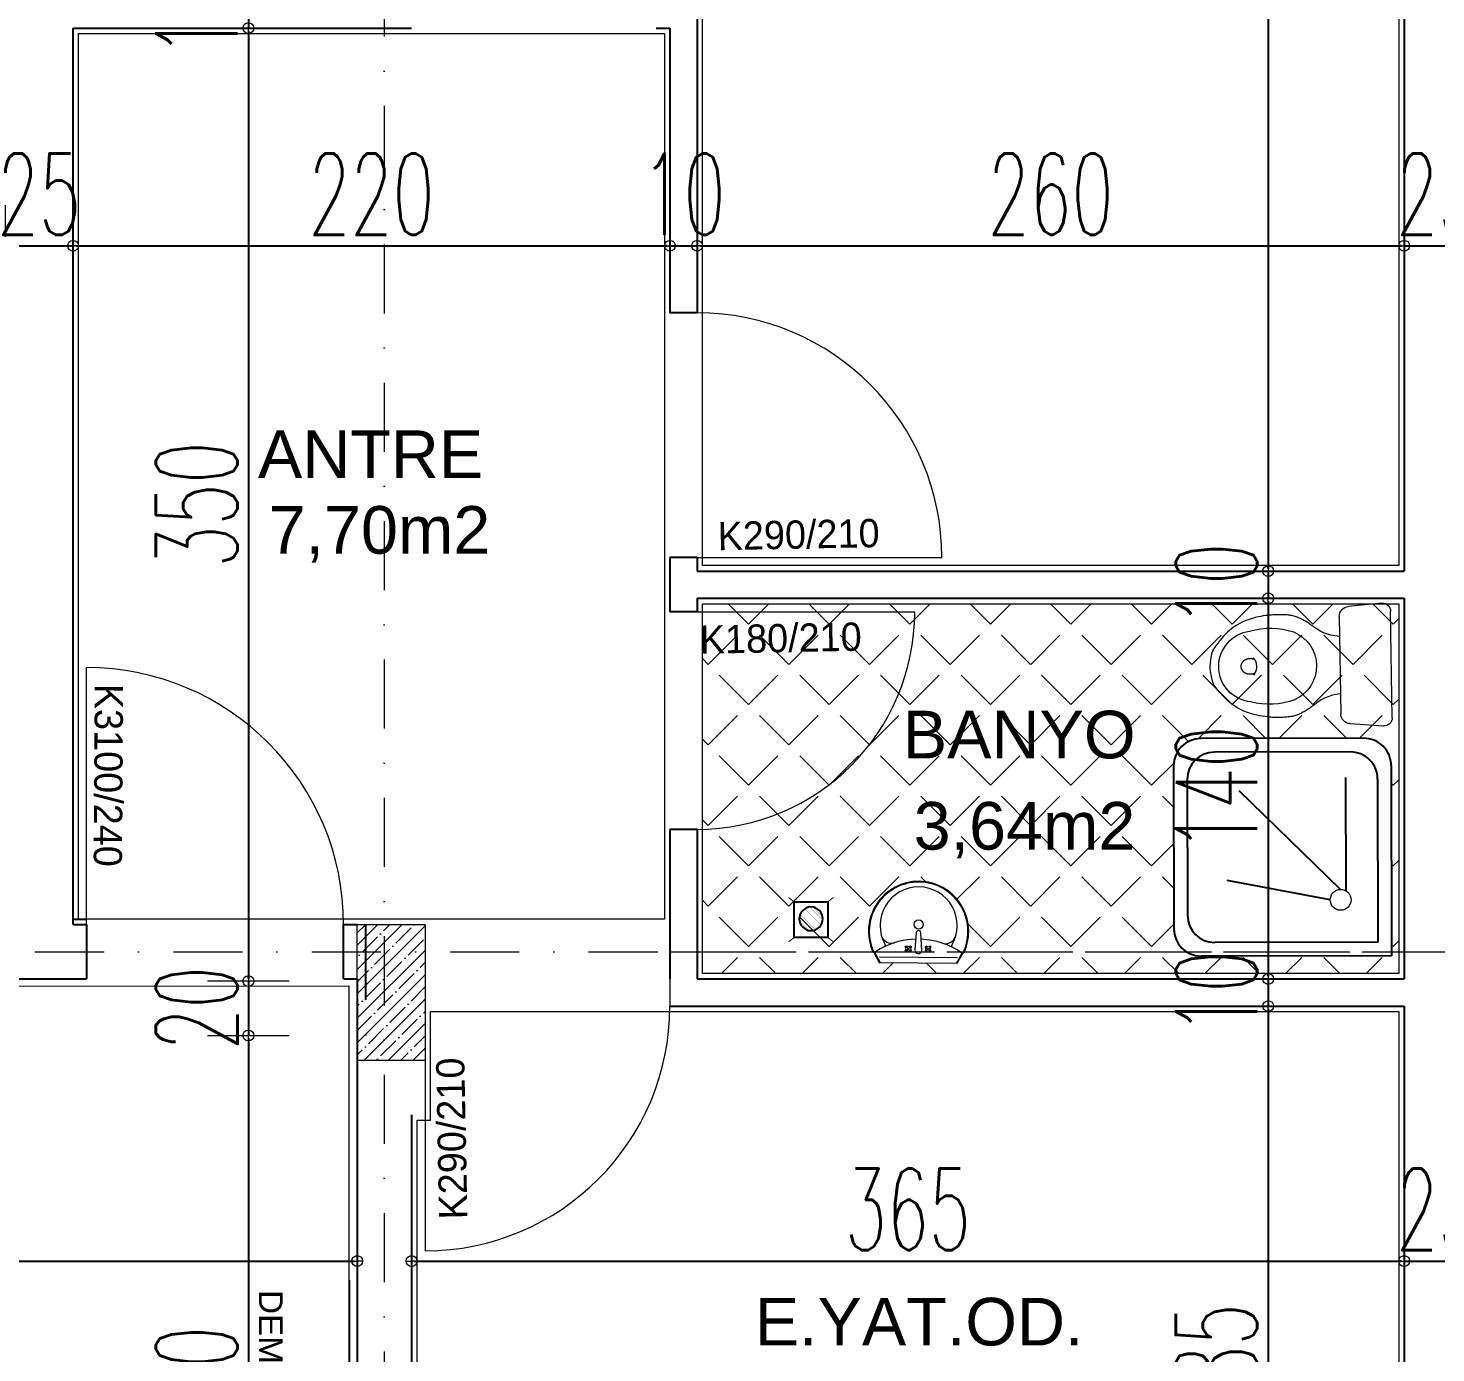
# Model space of a CAD drawing. Header units: millimetres. Extents: x -16104 to 67872, y -88009 to 12107.
# Drawn here: x 33886 to 34404, y 10653 to 11140 of the extents above; entities that cross this region are included whole.
import ezdxf

# ---------------------------------------------------------------- set-up
doc = ezdxf.new("R2010")
doc.units = ezdxf.units.MM
doc.linetypes.add('DASHDOTX2', pattern=[50.8, 25.4, -12.7, 0, -12.7])
doc.layers.get('0').update_dxf_attribs({"color": 241})
for name, color, linetype, lineweight in [('akslar', 144, 'Continuous', 20), ('duvar', 123, 'Continuous', 25), ('emsal&kolon', 1, 'Continuous', 5), ('kapı', 3, 'Continuous', 5), ('kolon', 1, 'Continuous', 5), ('OLCU', 54, 'Continuous', 13), ('POZ', 36, 'Continuous', 18), ('SıVA', 40, 'Continuous', 9), ('tefriş', 30, 'Continuous', 5), ('ÖLÇÜ', 252, 'Continuous', 20)]:
    doc.layers.add(name, color=color, linetype=linetype, lineweight=lineweight)
doc.styles.add('DIM', font='Txttw.shx', dxfattribs={"width": 0.6})
doc.styles.add('M2', font='stylu.ttf', dxfattribs={"height": 10})
doc.dimstyles.new('50', dxfattribs={"dimscale": 0, "dimtxt": 30, "dimasz": 1, "dimexe": 0, "dimexo": 2, "dimgap": 4, "dimtad": 1, "dimdec": 0, "dimzin": 0, "dimdsep": 46, "dimtxsty": 'DIM', "dimblk1": 'DOT', "dimblk2": 'DOT', "dimsah": 1, "dimcen": 1.5, "dimdle": 3, "dimse1": 1, "dimse2": 1, "dimclrd": 256, "dimclre": 9, "dimclrt": 256, "dimadec": 0, "dimazin": 0, "dimtfac": 0.24, "dimtdec": 0, "dimtix": 1, "dimtmove": 2, "dimatfit": 3, "dimldrblk": 'DOT', "dimfxl": 0, "dimtolj": 1, "dimtzin": 15, "dimarcsym": 0})

# ---------------------------------------------------------------- blocks, each defined once
blk = doc.blocks.new('DOT')
for p, q in [((0, 15), (0, -15)), ((-2, 0), (0, 0)), ((2, 0), (0, 0))]:
    blk.add_line(p, q)
blk.add_circle((0, 0), 2)
blk = doc.blocks.new('*D867')
at = {"layer": 'Defpoints', "color": 0, "transparency": 16777216}
for p in [(33257.48, 10686.28), (34007.48, 10686.28), (34007.48, 10686.28)]:
    blk.add_point(p, dxfattribs=at)
at = {"layer": 'OLCU', "lineweight": -2, "transparency": 16777216}
blk.add_line((33258.48, 10686.28), (34006.48, 10686.28), dxfattribs=at)
at = {"layer": 'OLCU', "lineweight": -2, "transparency": 16777216, "rotation": 180}
blk.add_blockref('DOT', (33257.48, 10686.28), dxfattribs=at)
at = {"layer": 'OLCU', "lineweight": -2, "transparency": 16777216}
blk.add_blockref('DOT', (34007.48, 10686.28), dxfattribs=at)
at = {"layer": 'OLCU', "transparency": 16777216, "insert": (33698.04, 10705.28), "char_height": 30, "attachment_point": 5, "style": 'DIM'}
blk.add_mtext('\\A1;750', dxfattribs=at)
blk = doc.blocks.new('*D868')
at = {"layer": 'Defpoints', "color": 0, "transparency": 16777216}
for p in [(33877.98, 11059.68), (33902.98, 11059.68), (33902.98, 11059.68)]:
    blk.add_point(p, dxfattribs=at)
at = {"layer": 'OLCU', "lineweight": -2, "transparency": 16777216}
for p, q in [((33876.98, 11059.68), (33875.98, 11059.68)), ((33877.98, 11059.68), (33902.98, 11059.68)), ((33903.98, 11059.68), (33904.98, 11059.68))]:
    blk.add_line(p, q, dxfattribs=at)
blk.add_blockref('DOT', (33877.98, 11059.68), dxfattribs=at)
at = {"layer": 'OLCU', "lineweight": -2, "transparency": 16777216, "rotation": 180}
blk.add_blockref('DOT', (33902.98, 11059.68), dxfattribs=at)
at = {"layer": 'OLCU', "transparency": 16777216, "insert": (33890.48, 11078.68), "char_height": 30, "attachment_point": 5, "style": 'DIM'}
blk.add_mtext('\\A1;25', dxfattribs=at)
blk = doc.blocks.new('*D926')
at = {"layer": 'Defpoints', "color": 0, "transparency": 16777216}
for p in [(33902.98, 11059.68), (34122.48, 11059.68), (34122.48, 11059.68)]:
    blk.add_point(p, dxfattribs=at)
at = {"layer": 'OLCU', "lineweight": -2, "transparency": 16777216}
blk.add_line((33903.98, 11059.68), (34121.48, 11059.68), dxfattribs=at)
at = {"layer": 'OLCU', "lineweight": -2, "transparency": 16777216, "rotation": 180}
blk.add_blockref('DOT', (33902.98, 11059.68), dxfattribs=at)
at = {"layer": 'OLCU', "lineweight": -2, "transparency": 16777216}
blk.add_blockref('DOT', (34122.48, 11059.68), dxfattribs=at)
at = {"layer": 'OLCU', "transparency": 16777216, "insert": (34012.73, 11078.68), "char_height": 30, "attachment_point": 5, "style": 'DIM'}
blk.add_mtext('\\A1;220', dxfattribs=at)
blk = doc.blocks.new('*D927')
at = {"layer": 'Defpoints', "color": 0, "transparency": 16777216}
for p in [(34122.48, 11059.68), (34132.48, 11059.68), (34132.48, 11059.68)]:
    blk.add_point(p, dxfattribs=at)
at = {"layer": 'OLCU', "lineweight": -2, "transparency": 16777216}
for p, q in [((34121.48, 11059.68), (34120.48, 11059.68)), ((34122.48, 11059.68), (34132.48, 11059.68)), ((34133.48, 11059.68), (34134.48, 11059.68))]:
    blk.add_line(p, q, dxfattribs=at)
blk.add_blockref('DOT', (34122.48, 11059.68), dxfattribs=at)
at = {"layer": 'OLCU', "lineweight": -2, "transparency": 16777216, "rotation": 180}
blk.add_blockref('DOT', (34132.48, 11059.68), dxfattribs=at)
at = {"layer": 'OLCU', "transparency": 16777216, "insert": (34127.48, 11078.68), "char_height": 30, "attachment_point": 5, "style": 'DIM'}
blk.add_mtext('\\A1;10', dxfattribs=at)
blk = doc.blocks.new('*D928')
at = {"layer": 'Defpoints', "color": 0, "transparency": 16777216}
for p in [(34132.48, 11059.68), (34392.48, 11059.68), (34392.48, 11059.68)]:
    blk.add_point(p, dxfattribs=at)
at = {"layer": 'OLCU', "lineweight": -2, "transparency": 16777216}
blk.add_line((34133.48, 11059.68), (34391.48, 11059.68), dxfattribs=at)
at = {"layer": 'OLCU', "lineweight": -2, "transparency": 16777216, "rotation": 180}
blk.add_blockref('DOT', (34132.48, 11059.68), dxfattribs=at)
at = {"layer": 'OLCU', "lineweight": -2, "transparency": 16777216}
blk.add_blockref('DOT', (34392.48, 11059.68), dxfattribs=at)
at = {"layer": 'OLCU', "transparency": 16777216, "insert": (34262.48, 11078.68), "char_height": 30, "attachment_point": 5, "style": 'DIM'}
blk.add_mtext('\\A1;260', dxfattribs=at)
blk = doc.blocks.new('*D929')
at = {"layer": 'Defpoints', "color": 0, "transparency": 16777216}
for p in [(34392.48, 11059.68), (34417.48, 11059.68), (34417.48, 11059.68)]:
    blk.add_point(p, dxfattribs=at)
at = {"layer": 'OLCU', "lineweight": -2, "transparency": 16777216}
for p, q in [((34391.48, 11059.68), (34390.48, 11059.68)), ((34392.48, 11059.68), (34417.48, 11059.68)), ((34418.48, 11059.68), (34419.48, 11059.68))]:
    blk.add_line(p, q, dxfattribs=at)
blk.add_blockref('DOT', (34392.48, 11059.68), dxfattribs=at)
at = {"layer": 'OLCU', "lineweight": -2, "transparency": 16777216, "rotation": 180}
blk.add_blockref('DOT', (34417.48, 11059.68), dxfattribs=at)
at = {"layer": 'OLCU', "transparency": 16777216, "insert": (34404.98, 11078.68), "char_height": 30, "attachment_point": 5, "style": 'DIM'}
blk.add_mtext('\\A1;25', dxfattribs=at)
blk = doc.blocks.new('*D933')
at = {"layer": 'Defpoints', "color": 0, "transparency": 16777216}
for p in [(34027.48, 10686.28), (34392.48, 10686.28), (34392.48, 10686.28)]:
    blk.add_point(p, dxfattribs=at)
at = {"layer": 'OLCU', "lineweight": -2, "transparency": 16777216}
blk.add_line((34028.48, 10686.28), (34391.48, 10686.28), dxfattribs=at)
at = {"layer": 'OLCU', "lineweight": -2, "transparency": 16777216, "rotation": 180}
blk.add_blockref('DOT', (34027.48, 10686.28), dxfattribs=at)
at = {"layer": 'OLCU', "lineweight": -2, "transparency": 16777216}
blk.add_blockref('DOT', (34392.48, 10686.28), dxfattribs=at)
at = {"layer": 'OLCU', "transparency": 16777216, "insert": (34209.98, 10705.28), "char_height": 30, "attachment_point": 5, "style": 'DIM'}
blk.add_mtext('\\A1;365', dxfattribs=at)
blk = doc.blocks.new('*D934')
at = {"layer": 'Defpoints', "color": 0, "transparency": 16777216}
for p in [(34392.48, 10686.28), (34417.48, 10686.28), (34417.48, 10686.28)]:
    blk.add_point(p, dxfattribs=at)
at = {"layer": 'OLCU', "lineweight": -2, "transparency": 16777216}
for p, q in [((34391.48, 10686.28), (34390.48, 10686.28)), ((34392.48, 10686.28), (34417.48, 10686.28)), ((34418.48, 10686.28), (34419.48, 10686.28))]:
    blk.add_line(p, q, dxfattribs=at)
blk.add_blockref('DOT', (34392.48, 10686.28), dxfattribs=at)
at = {"layer": 'OLCU', "lineweight": -2, "transparency": 16777216, "rotation": 180}
blk.add_blockref('DOT', (34417.48, 10686.28), dxfattribs=at)
at = {"layer": 'OLCU', "transparency": 16777216, "insert": (34404.98, 10705.28), "char_height": 30, "attachment_point": 5, "style": 'DIM'}
blk.add_mtext('\\A1;25', dxfattribs=at)
blk = doc.blocks.new('*D939')
at = {"layer": 'Defpoints', "color": 0, "transparency": 16777216}
for p in [(33967.48, 11149.73), (33967.48, 11139.73), (33967.48, 11139.73)]:
    blk.add_point(p, dxfattribs=at)
at = {"layer": 'OLCU', "lineweight": -2, "transparency": 16777216}
for p, q in [((33967.48, 11150.73), (33967.48, 11151.73)), ((33967.48, 11149.73), (33967.48, 11139.73)), ((33967.48, 11138.73), (33967.48, 11137.73))]:
    blk.add_line(p, q, dxfattribs=at)
for p, rotation in [((33967.48, 11149.73), 270), ((33967.48, 11139.73), 90)]:
    blk.add_blockref('DOT', p, dxfattribs=dict(at, rotation=rotation))
at = {"layer": 'OLCU', "transparency": 16777216, "insert": (33948.48, 11144.73), "char_height": 30, "attachment_point": 5, "rotation": 90, "style": 'DIM'}
blk.add_mtext('\\A1;10', dxfattribs=at)
blk = doc.blocks.new('*D497')
at = {"layer": 'Defpoints', "color": 0, "transparency": 16777216}
for p in [(33967.48, 11139.73), (33967.48, 10789.24), (33972, 10789.24)]:
    blk.add_point(p, dxfattribs=at)
at = {"layer": 'OLCU', "lineweight": -2, "transparency": 16777216}
blk.add_line((33967.48, 11138.73), (33967.48, 10790.24), dxfattribs=at)
for p, rotation in [((33967.48, 11139.73), 90), ((33967.48, 10789.24), 270)]:
    blk.add_blockref('DOT', p, dxfattribs=dict(at, rotation=rotation))
at = {"layer": 'OLCU', "transparency": 16777216, "insert": (33948.48, 10964.49), "char_height": 30, "attachment_point": 5, "rotation": 90, "style": 'DIM'}
blk.add_mtext('\\A1;350', dxfattribs=at)
blk = doc.blocks.new('*D498')
at = {"layer": 'Defpoints', "color": 0, "transparency": 16777216}
for p in [(33948.51, 10789.24), (33948.51, 10769.24), (33967.48, 10769.24)]:
    blk.add_point(p, dxfattribs=at)
at = {"layer": 'OLCU', "lineweight": -2, "transparency": 16777216}
for p, q in [((33967.48, 10790.24), (33967.48, 10791.24)), ((33967.48, 10789.24), (33967.48, 10769.24)), ((33967.48, 10768.24), (33967.48, 10767.24))]:
    blk.add_line(p, q, dxfattribs=at)
for p, rotation in [((33967.48, 10789.24), 270), ((33967.48, 10769.24), 90)]:
    blk.add_blockref('DOT', p, dxfattribs=dict(at, rotation=rotation))
at = {"layer": 'OLCU', "transparency": 16777216, "insert": (33948.48, 10779.24), "char_height": 30, "attachment_point": 5, "rotation": 90, "style": 'DIM'}
blk.add_mtext('\\A1;20', dxfattribs=at)
blk = doc.blocks.new('*D499')
at = {"layer": 'Defpoints', "color": 0, "transparency": 16777216}
for p in [(33948.51, 10769.24), (33948.51, 10509.24), (33967.48, 10509.24)]:
    blk.add_point(p, dxfattribs=at)
at = {"layer": 'OLCU', "lineweight": -2, "transparency": 16777216}
blk.add_line((33967.48, 10768.24), (33967.48, 10510.24), dxfattribs=at)
for p, rotation in [((33967.48, 10769.24), 90), ((33967.48, 10509.24), 270)]:
    blk.add_blockref('DOT', p, dxfattribs=dict(at, rotation=rotation))
at = {"layer": 'OLCU', "transparency": 16777216, "insert": (33948.48, 10639.24), "char_height": 30, "attachment_point": 5, "rotation": 90, "style": 'DIM'}
blk.add_mtext('\\A1;280', dxfattribs=at)
blk = doc.blocks.new('*D946')
at = {"layer": 'Defpoints', "color": 0, "transparency": 16777216}
for p in [(34342.48, 11410.04), (34342.48, 10940.04), (34342.48, 10940.04)]:
    blk.add_point(p, dxfattribs=at)
at = {"layer": 'OLCU', "lineweight": -2, "transparency": 16777216}
blk.add_line((34342.48, 11409.04), (34342.48, 10941.04), dxfattribs=at)
for p, rotation in [((34342.48, 11410.04), 90), ((34342.48, 10940.04), 270)]:
    blk.add_blockref('DOT', p, dxfattribs=dict(at, rotation=rotation))
at = {"layer": 'OLCU', "transparency": 16777216, "insert": (34323.48, 11175.04), "char_height": 30, "attachment_point": 5, "rotation": 90, "style": 'DIM'}
blk.add_mtext('\\A1;470', dxfattribs=at)
blk = doc.blocks.new('*D947')
at = {"layer": 'Defpoints', "color": 0, "transparency": 16777216}
for p in [(34342.48, 10940.04), (34342.48, 10930.04), (34342.48, 10930.04)]:
    blk.add_point(p, dxfattribs=at)
at = {"layer": 'OLCU', "lineweight": -2, "transparency": 16777216}
for p, q in [((34342.48, 10941.04), (34342.48, 10942.04)), ((34342.48, 10940.04), (34342.48, 10930.04)), ((34342.48, 10929.04), (34342.48, 10928.04))]:
    blk.add_line(p, q, dxfattribs=at)
for p, rotation in [((34342.48, 10940.04), 270), ((34342.48, 10930.04), 90)]:
    blk.add_blockref('DOT', p, dxfattribs=dict(at, rotation=rotation))
at = {"layer": 'OLCU', "transparency": 16777216, "insert": (34323.48, 10935.04), "char_height": 30, "attachment_point": 5, "rotation": 90, "style": 'DIM'}
blk.add_mtext('\\A1;10', dxfattribs=at)
blk = doc.blocks.new('*D948')
at = {"layer": 'Defpoints', "color": 0, "transparency": 16777216}
for p in [(34342.48, 10930.04), (34342.48, 10790.04), (34342.48, 10790.04)]:
    blk.add_point(p, dxfattribs=at)
at = {"layer": 'OLCU', "lineweight": -2, "transparency": 16777216}
blk.add_line((34342.48, 10929.04), (34342.48, 10791.04), dxfattribs=at)
for p, rotation in [((34342.48, 10930.04), 90), ((34342.48, 10790.04), 270)]:
    blk.add_blockref('DOT', p, dxfattribs=dict(at, rotation=rotation))
at = {"layer": 'OLCU', "transparency": 16777216, "insert": (34323.48, 10860.04), "char_height": 30, "attachment_point": 5, "rotation": 90, "style": 'DIM'}
blk.add_mtext('\\A1;140', dxfattribs=at)
blk = doc.blocks.new('*D949')
at = {"layer": 'Defpoints', "color": 0, "transparency": 16777216}
for p in [(34342.48, 10790.04), (34342.48, 10780.04), (34342.48, 10780.04)]:
    blk.add_point(p, dxfattribs=at)
at = {"layer": 'OLCU', "lineweight": -2, "transparency": 16777216}
for p, q in [((34342.48, 10791.04), (34342.48, 10792.04)), ((34342.48, 10790.04), (34342.48, 10780.04)), ((34342.48, 10779.04), (34342.48, 10778.04))]:
    blk.add_line(p, q, dxfattribs=at)
for p, rotation in [((34342.48, 10790.04), 270), ((34342.48, 10780.04), 90)]:
    blk.add_blockref('DOT', p, dxfattribs=dict(at, rotation=rotation))
at = {"layer": 'OLCU', "transparency": 16777216, "insert": (34323.48, 10785.04), "char_height": 30, "attachment_point": 5, "rotation": 90, "style": 'DIM'}
blk.add_mtext('\\A1;10', dxfattribs=at)
blk = doc.blocks.new('*D950')
at = {"layer": 'Defpoints', "color": 0, "transparency": 16777216}
for p in [(34342.48, 10780.04), (34342.48, 10515.04), (34342.48, 10515.04)]:
    blk.add_point(p, dxfattribs=at)
at = {"layer": 'OLCU', "lineweight": -2, "transparency": 16777216}
blk.add_line((34342.48, 10779.04), (34342.48, 10516.04), dxfattribs=at)
for p, rotation in [((34342.48, 10780.04), 90), ((34342.48, 10515.04), 270)]:
    blk.add_blockref('DOT', p, dxfattribs=dict(at, rotation=rotation))
at = {"layer": 'OLCU', "transparency": 16777216, "insert": (34323.48, 10647.54), "char_height": 30, "attachment_point": 5, "rotation": 90, "style": 'DIM'}
blk.add_mtext('\\A1;285', dxfattribs=at)
blk = doc.blocks.new('aqz')
at = {"color": 42}
blk.add_circle((-13968.82, -26601.31), 3.85, dxfattribs=at)
at = {"layer": 'tefriş', "lineweight": 25}
for p, q in [((-13919.41, -26539.97), (-13979.41, -26539.97)), ((-13924.41, -26544.97), (-13974.41, -26544.97)), ((-13989.41, -26619.97), (-13989.41, -26549.97)), ((-13909.41, -26609.97), (-13909.41, -26549.97)), ((-13984.41, -26614.97), (-13984.41, -26554.97)), ((-13914.41, -26604.97), (-13914.41, -26554.97)), ((-13968.82, -26597.46), (-13961.58, -26559.57)), ((-13964.98, -26601.31), (-13928.65, -26564.06)), ((-13965.59, -26603.39), (-13923.78, -26603.32)), ((-13924.41, -26614.97), (-13984.41, -26614.97)), ((-13919.41, -26619.97), (-13989.41, -26619.97))]:
    blk.add_line(p, q, dxfattribs=at)
for centre, start, end in [((-13979.41, -26549.97), 90, 180), ((-13974.41, -26554.97), 90, 180), ((-13924.41, -26554.97), 0, 90), ((-13919.41, -26549.97), 0, 90), ((-13924.41, -26604.97), 270, 0), ((-13919.41, -26609.97), 270, 0)]:
    blk.add_arc(centre, 10, start, end, dxfattribs=at)
blk = doc.blocks.new('klozet')
at = {"layer": 'tefriş', "linetype": 'Continuous'}
for p, q in [((3.25, 22.57), (15.54, 21.55)), ((0, -19.58), (0, 19.58)), ((18.91, 17.89), (18.91, -17.89)), ((30.02, 15.45), (30.4, 15.7)), ((30.4, 15.7), (30.79, 15.96)), ((30.79, 15.96), (31.18, 16.21)), ((31.18, 16.21), (31.58, 16.45)), ((31.58, 16.45), (31.98, 16.68)), ((31.98, 16.68), (32.38, 16.91)), ((32.38, 16.91), (32.78, 17.13)), ((32.78, 17.13), (33.18, 17.33)), ((33.18, 17.33), (33.58, 17.53)), ((33.58, 17.53), (33.97, 17.7)), ((33.97, 17.7), (34.36, 17.87)), ((34.36, 17.87), (34.75, 18.02)), ((34.75, 18.02), (35.14, 18.15)), ((35.14, 18.15), (35.54, 18.28)), ((35.54, 18.28), (35.95, 18.39)), ((35.95, 18.39), (36.37, 18.48)), ((36.37, 18.48), (36.8, 18.57)), ((36.8, 18.57), (37.26, 18.64)), ((37.26, 18.64), (37.72, 18.7)), ((37.72, 18.7), (38.2, 18.75)), ((38.2, 18.75), (38.69, 18.79)), ((38.69, 18.79), (39.18, 18.82)), ((39.18, 18.82), (39.68, 18.85)), ((39.68, 18.85), (40.18, 18.87)), ((40.18, 18.87), (40.67, 18.89)), ((40.67, 18.89), (41.16, 18.9)), ((41.16, 18.9), (41.66, 18.9)), ((41.66, 18.9), (42.17, 18.9)), ((42.17, 18.9), (42.7, 18.89)), ((42.7, 18.89), (43.26, 18.86)), ((43.26, 18.86), (43.87, 18.83)), ((43.87, 18.83), (44.52, 18.78)), ((44.52, 18.78), (45.24, 18.71)), ((45.24, 18.71), (46.03, 18.62)), ((46.03, 18.62), (46.88, 18.51)), ((46.88, 18.51), (47.8, 18.36)), ((47.8, 18.36), (48.78, 18.18)), ((48.78, 18.18), (49.81, 17.95)), ((49.81, 17.95), (50.9, 17.66)), ((50.9, 17.66), (52.04, 17.32)), ((52.04, 17.32), (53.23, 16.91)), ((53.23, 16.91), (54.46, 16.42)), ((54.46, 16.42), (55.75, 15.8)), ((55.75, 15.8), (57.1, 15.02)), ((18.91, 10.5), (20.67, 10.81)), ((20.67, 10.81), (22.16, 11.15)), ((22.16, 11.15), (23.39, 11.51)), ((23.39, 11.51), (24.42, 11.88)), ((24.42, 11.88), (25.26, 12.26)), ((25.26, 12.26), (25.97, 12.64)), ((25.97, 12.64), (26.56, 13.02)), ((26.56, 13.02), (27.09, 13.38)), ((27.09, 13.38), (27.58, 13.72)), ((27.58, 13.72), (28.03, 14.04)), ((28.03, 14.04), (28.46, 14.34)), ((28.46, 14.34), (28.87, 14.64)), ((28.87, 14.64), (29.26, 14.92)), ((29.26, 14.92), (29.64, 15.18)), ((29.64, 15.18), (30.02, 15.45)), ((57.1, 15.02), (58.53, 14.02)), ((58.53, 14.02), (60.05, 12.75)), ((60.05, 12.75), (61.66, 11.16)), ((61.66, 11.16), (63.38, 9.22)), ((63.38, 9.22), (65.22, 6.86)), ((50.48, 2.72), (50.35, 2.67)), ((50.64, 2.77), (50.48, 2.72)), ((50.82, 2.81), (50.64, 2.77)), ((51.02, 2.85), (50.82, 2.81)), ((51.23, 2.88), (51.02, 2.85)), ((51.44, 2.91), (51.23, 2.88)), ((51.66, 2.93), (51.44, 2.91)), ((51.87, 2.94), (51.66, 2.93)), ((52.06, 2.95), (51.87, 2.94)), ((52.26, 2.94), (52.06, 2.95)), ((52.44, 2.93), (52.26, 2.94)), ((52.61, 2.9), (52.44, 2.93)), ((52.78, 2.87), (52.61, 2.9)), ((52.94, 2.83), (52.78, 2.87)), ((53.09, 2.79), (52.94, 2.83)), ((53.25, 2.74), (53.09, 2.79)), ((53.39, 2.68), (53.25, 2.74)), ((53.54, 2.62), (53.39, 2.68)), ((53.68, 2.54), (53.54, 2.62)), ((53.81, 2.47), (53.68, 2.54)), ((53.94, 2.39), (53.81, 2.47)), ((54.07, 2.3), (53.94, 2.39)), ((54.19, 2.2), (54.07, 2.3)), ((54.31, 2.1), (54.19, 2.2)), ((54.42, 2), (54.31, 2.1)), ((54.52, 1.89), (54.42, 2)), ((54.62, 1.77), (54.52, 1.89)), ((54.72, 1.66), (54.62, 1.77)), ((54.8, 1.53), (54.72, 1.66)), ((54.88, 1.41), (54.8, 1.53)), ((54.95, 1.28), (54.88, 1.41)), ((55.02, 1.15), (54.95, 1.28)), ((55.08, 1.01), (55.02, 1.15)), ((55.13, 0.88), (55.08, 1.01)), ((55.17, 0.74), (55.13, 0.88)), ((55.21, 0.6), (55.17, 0.74)), ((55.23, 0.46), (55.21, 0.6)), ((55.25, 0.32), (55.23, 0.46)), ((55.26, 0.18), (55.25, 0.32)), ((55.27, 0.04), (55.26, 0.18)), ((55.26, -0.1), (55.27, 0.04)), ((50.35, -2.59), (50.48, -2.64)), ((50.48, -2.64), (50.64, -2.69)), ((50.64, -2.69), (50.82, -2.73)), ((50.82, -2.73), (51.02, -2.77)), ((51.02, -2.77), (51.23, -2.8)), ((51.23, -2.8), (51.44, -2.83)), ((51.44, -2.83), (51.66, -2.85)), ((51.66, -2.85), (51.87, -2.86)), ((51.87, -2.86), (52.06, -2.87)), ((52.06, -2.87), (52.26, -2.86)), ((52.26, -2.86), (52.44, -2.85)), ((52.44, -2.85), (52.61, -2.82)), ((52.61, -2.82), (52.78, -2.79)), ((52.78, -2.79), (52.94, -2.75)), ((52.94, -2.75), (53.09, -2.71)), ((53.09, -2.71), (53.25, -2.66)), ((53.25, -2.66), (53.39, -2.6)), ((53.39, -2.6), (53.54, -2.54)), ((53.54, -2.54), (53.68, -2.47)), ((53.68, -2.47), (53.81, -2.39)), ((53.81, -2.39), (53.94, -2.31)), ((53.94, -2.31), (54.07, -2.22)), ((54.07, -2.22), (54.19, -2.12)), ((54.19, -2.12), (54.31, -2.02)), ((54.31, -2.02), (54.42, -1.92)), ((54.42, -1.92), (54.52, -1.81)), ((54.52, -1.81), (54.62, -1.69)), ((54.62, -1.69), (54.72, -1.58)), ((54.72, -1.58), (54.8, -1.45)), ((54.8, -1.45), (54.88, -1.33)), ((54.88, -1.33), (54.95, -1.2)), ((54.95, -1.2), (55.02, -1.07)), ((55.02, -1.07), (55.08, -0.93)), ((55.08, -0.93), (55.13, -0.8)), ((55.13, -0.8), (55.17, -0.66)), ((55.17, -0.66), (55.21, -0.52)), ((55.21, -0.52), (55.23, -0.38)), ((55.23, -0.38), (55.25, -0.24)), ((55.25, -0.24), (55.26, -0.1)), ((61.66, -11.16), (63.38, -9.22)), ((63.38, -9.22), (65.22, -6.86)), ((18.91, -10.5), (20.67, -10.81)), ((20.67, -10.81), (22.16, -11.15)), ((22.16, -11.15), (23.39, -11.51)), ((23.39, -11.51), (24.42, -11.88)), ((24.42, -11.88), (25.26, -12.26)), ((25.26, -12.26), (25.97, -12.64)), ((25.97, -12.64), (26.56, -13.02)), ((26.56, -13.02), (27.09, -13.38)), ((27.09, -13.38), (27.58, -13.72)), ((27.58, -13.72), (28.03, -14.04)), ((28.03, -14.04), (28.46, -14.34)), ((28.46, -14.34), (28.87, -14.64)), ((28.87, -14.64), (29.26, -14.92)), ((29.26, -14.92), (29.64, -15.18)), ((29.64, -15.18), (30.02, -15.45)), ((30.02, -15.45), (30.4, -15.7)), ((55.75, -15.8), (57.1, -15.02)), ((57.1, -15.02), (58.53, -14.02)), ((58.53, -14.02), (60.05, -12.75)), ((60.05, -12.75), (61.66, -11.16)), ((30.4, -15.7), (30.79, -15.96)), ((30.79, -15.96), (31.18, -16.21)), ((31.18, -16.21), (31.58, -16.45)), ((31.58, -16.45), (31.98, -16.68)), ((31.98, -16.68), (32.38, -16.91)), ((32.38, -16.91), (32.78, -17.13)), ((32.78, -17.13), (33.18, -17.33)), ((33.18, -17.33), (33.58, -17.53)), ((33.58, -17.53), (33.97, -17.7)), ((33.97, -17.7), (34.36, -17.87)), ((34.36, -17.87), (34.75, -18.02)), ((34.75, -18.02), (35.14, -18.15)), ((35.14, -18.15), (35.54, -18.28)), ((35.54, -18.28), (35.95, -18.39)), ((35.95, -18.39), (36.37, -18.48)), ((36.37, -18.48), (36.8, -18.57)), ((36.8, -18.57), (37.26, -18.64)), ((37.26, -18.64), (37.72, -18.7)), ((37.72, -18.7), (38.2, -18.75)), ((38.2, -18.75), (38.69, -18.79)), ((38.69, -18.79), (39.18, -18.82)), ((39.18, -18.82), (39.68, -18.85)), ((39.68, -18.85), (40.18, -18.87)), ((40.18, -18.87), (40.67, -18.89)), ((40.67, -18.89), (41.16, -18.9)), ((41.16, -18.9), (41.66, -18.9)), ((41.66, -18.9), (42.17, -18.9)), ((42.17, -18.9), (42.7, -18.89)), ((42.7, -18.89), (43.26, -18.86)), ((43.26, -18.86), (43.87, -18.83)), ((43.87, -18.83), (44.52, -18.78)), ((44.52, -18.78), (45.24, -18.71)), ((45.24, -18.71), (46.03, -18.62)), ((46.03, -18.62), (46.88, -18.51)), ((46.88, -18.51), (47.8, -18.36)), ((47.8, -18.36), (48.78, -18.18)), ((48.78, -18.18), (49.81, -17.95)), ((49.81, -17.95), (50.9, -17.66)), ((50.9, -17.66), (52.04, -17.32)), ((52.04, -17.32), (53.23, -16.91)), ((53.23, -16.91), (54.46, -16.42)), ((54.46, -16.42), (55.75, -15.8)), ((15.54, -21.55), (3.25, -22.57))]:
    blk.add_line(p, q, dxfattribs=at)
for centre, start, end in [((3, 19.58), 85.2364, 180), ((3, -19.58), 180, 274.7636)]:
    blk.add_arc(centre, 3, start, end, dxfattribs=at)
for centre, major_axis, start_param, end_param in [((15.23, 17.89), (2.6, 2.6), 5.497787, 6.985442), ((41.09, 0), (-9.59, 9.59), -0.381645, 1.952441), ((44.74, -13.39), (-19.37, 19.37), -1.051849, -0.451182), ((50.37, 0), (9.28, 9.28), 4.048178, 6.947396), ((49, 0), (-12.46, 12.46), 3.526763, 4.327219), ((54.6, 0.04), (-3.54, 3.54), 0.094871, 1.475925), ((44.74, 13.39), (-19.37, 19.37), 2.021978, 2.622645), ((15.23, -17.89), (-2.6, 2.6), 2.439336, 3.926991)]:
    blk.add_ellipse(centre, major_axis=major_axis, ratio=1, start_param=start_param, end_param=end_param, dxfattribs=at)
blk = doc.blocks.new('lavabo')
at = {"layer": 'tefriş', "linetype": 'Continuous'}
for p, q in [((-22.77, -4.94), (-19.92, 0)), ((-22.43, -5.14), (-19.46, 0)), ((-19.92, 0), (19.92, 0)), ((19.46, 0), (22.43, -5.14)), ((19.92, 0), (22.77, -4.94)), ((19.92, -2.7), (-19.92, -2.7)), ((-6.25, -5.54), (-6.77, -6.08)), ((-6.77, -6.08), (-6.31, -7.1)), ((-6.31, -7.1), (-6.71, -8.15)), ((-6.51, -5.81), (-3.84, -8.34)), ((-6.44, -8.41), (-3.91, -5.74)), ((-5.2, -5.94), (-6.25, -5.54)), ((-4.18, -5.48), (-5.2, -5.94)), ((-3.64, -6), (-4.18, -5.48)), ((-4.04, -7.04), (-3.64, -6)), ((-3.58, -8.07), (-4.04, -7.04)), ((-1.17, -15.33), (-1.76, -6.54)), ((1.76, -6.26), (1.14, -15.33)), ((3.38, -5.9), (3.91, -5.38)), ((3.81, -6.94), (3.38, -5.9)), ((3.38, -7.98), (3.81, -6.94)), ((6.25, -8.24), (3.65, -5.64)), ((6.25, -5.64), (3.65, -8.24)), ((3.91, -5.38), (4.95, -5.81)), ((4.95, -5.81), (5.99, -5.38)), ((5.99, -5.38), (6.51, -5.9)), ((6.51, -5.9), (6.08, -6.94)), ((6.08, -6.94), (6.51, -7.98)), ((-6.71, -8.15), (-6.17, -8.66)), ((-6.17, -8.66), (-5.15, -8.21)), ((-5.15, -8.21), (-4.1, -8.61)), ((-4.1, -8.61), (-3.58, -8.07)), ((3.91, -8.51), (3.38, -7.98)), ((4.95, -8.08), (3.91, -8.51)), ((5.99, -8.51), (4.95, -8.08)), ((6.51, -7.98), (5.99, -8.51))]:
    blk.add_line(p, q, dxfattribs=at)
at = {"layer": 'tefriş', "linetype": 'Continuous', "extrusion": (0, 0, -1)}
for centre, major_axis, ratio, start_param, end_param in [((0, -16), (-18.1, -18.1), 1, 5.497787, 7.48683), ((0, -16), (-17.82, -17.82), 1, 5.497787, 7.48683), ((-22.66, -5.93), (-0.566, -0.566), 1, 1.203644, 1.828723), ((-23.47, -4.54), (-0.566, 0.566), 1, 2.879793, 3.399519), ((-22.66, -5.93), (-0.283, 0.283), 1, -0.367152, 0.257926), ((-23.47, -4.54), (-0.849, -0.849), 1, 4.45059, 4.970315), ((-22.3, -6.09), (-0.566, -0.566), 1, 1.828723, 2.945097), ((-0.28, 26.67), (-27.35, -27.35), 1, 5.526576, 6.089571), ((0, -6.4), (-1.25, -1.25), 1, 0.7034, 3.844992), ((0, -16), (-18.1, -18.1), 1, 3.508745, 5.497787), ((0, -16), (-17.82, -17.82), 1, 3.508745, 5.497787), ((0.28, 26.67), (-27.35, -27.35), 1, 4.906004, 5.469573), ((22.3, -6.09), (-0.566, 0.566), 1, 0.196496, 1.31287), ((23.47, -4.54), (-0.849, 0.849), 1, 4.454463, 4.974188), ((23.47, -4.54), (-0.566, -0.566), 1, 6.025259, 6.544985), ((22.66, -5.93), (-0.283, 0.283), 1, 1.31287, 1.937948), ((22.66, -5.93), (-0.566, 0.566), 1, 1.31287, 1.937948), ((0, -19.04), (-13.92, 13.92), 1, 3.926991, 6.023888), ((-13.8, -15.22), (-3.8, -3.8), 1, 1.128011, 2.639725), ((-17.71, -8.76), (-0.566, -0.566), 1, 2.805213, 4.453092), ((0, -19.04), (-13.92, 13.92), 1, 1.830093, 3.926991), ((13.8, -15.22), (-3.8, -3.8), 1, 2.072664, 3.584378), ((17.71, -8.76), (-0.566, -0.566), 1, 0.259297, 1.907176), ((-0.01, -19.56), (0, 2.35), 0.991954, 1.570796326779968, 7.853981633959554), ((-0.01, -15.24), (-0.82, 0.82), 1, 2.438193, 5.415789)]:
    blk.add_ellipse(centre, major_axis=major_axis, ratio=ratio, start_param=start_param, end_param=end_param, dxfattribs=at)
blk = doc.blocks.new('A$C412C2498')
at = {"color": 5, "const_width": 0.6}
for points in [[(3.64, 24.29), (0.19, 27)], [(23.8, 24.29), (27.26, 27)], [(3.64, 2.95), (0.19, 0.24)], [(23.8, 2.95), (27.26, 0.24)]]:
    blk.add_lwpolyline(points, dxfattribs=at)
at = {"color": 5}
blk.add_lwpolyline([(23.8, 24.29), (3.64, 24.29), (3.64, 2.95), (23.8, 2.95)], close=True, dxfattribs=at)
at = {"const_width": 0.1}
for points in [[(6.68, 12.23), (14.63, 20.17)], [(6.76, 14.48), (12.37, 20.1)], [(7.15, 10.44), (16.41, 19.71)], [(7.89, 9.07), (17.79, 18.97)], [(8.8, 8), (18.86, 18.06)], [(9.96, 7.09), (19.77, 16.9)], [(11.26, 6.45), (20.41, 15.6)], [(13.03, 6.04), (20.82, 13.83)], [(14.77, 6.07), (20.78, 12.09)], [(17.41, 7.02), (19.84, 9.45)]]:
    blk.add_lwpolyline(points, dxfattribs=at)
blk.add_circle((13.74, 13.11), 7.12)
blk = doc.blocks.new('A$C5E2C1EC0')
at = {"xscale": 0.6105719971092185, "yscale": 0.6105719971092185, "zscale": 0.6105719971092185}
blk.add_blockref('A$C412C2498', (0, 0), dxfattribs=at)

msp = doc.modelspace()

# ---------------------------------------------------------------- hatches: boundary and pattern name
h = msp.add_hatch()
h.set_pattern_fill('ANSI35,_O', color=256, scale=8, angle=45)
h.set_pattern_definition([(90, (0, 0), (-50.8, 1e-14), []), (90, (25.4, 25.4), (-50.8, 1e-14), [63.5, -12.7, 0, -12.7])])
h.paths.add_polyline_path([(34017.4, 10810.04), (34007.48, 10810.04), (34007.48, 10780.04), (34017.4, 10780.04)])
h.paths.add_polyline_path([(34032.48, 10810.04), (34017.4, 10810.04), (34017.4, 10780.04), (34032.48, 10780.04)])
h.paths.add_polyline_path([(34032.48, 10780.04), (34017.4, 10780.04), (34017.4, 10760.04), (34032.48, 10760.04)])
h.paths.add_polyline_path([(34017.4, 10780.04), (34007.48, 10780.04), (34007.48, 10760.04), (34017.4, 10760.04)])
h.paths.add_polyline_path([(33247.44, 10810.04), (33232.48, 10810.04), (33232.48, 10780.04), (33247.44, 10780.04)])
h.paths.add_polyline_path([(33247.44, 10780.04), (33232.48, 10780.04), (33232.48, 10760.04), (33247.44, 10760.04)])
h.paths.add_polyline_path([(33257.48, 10780.04), (33247.44, 10780.04), (33247.44, 10760.04), (33257.48, 10760.04)])
h.paths.add_polyline_path([(33257.48, 10810.04), (33247.44, 10810.04), (33247.44, 10780.04), (33257.48, 10780.04)], flags=16)
h.paths.add_polyline_path([(33239.95, 10777.97), (33239.95, 10822.12), (33284.95, 10822.12), (33284.95, 10777.97)], flags=9)
at = {"layer": 'kolon'}
h = msp.add_hatch(dxfattribs=at)
h.set_pattern_fill('ANSI35,_O', color=256)
h.set_pattern_definition([(45, (0, 0), (-4.4901281, 4.4901281), []), (45, (4.49, 0), (-4.4901281, 4.4901281), [7.9375, -1.5875, 0, -1.5875])])
h.paths.add_polyline_path([(34017.4, 10780.04), (34007.48, 10780.04), (34007.48, 10760.04), (34017.4, 10760.04)])
h.paths.add_polyline_path([(34017.4, 10760.04), (34032.48, 10760.04), (34032.48, 10780.04), (34017.4, 10780.04)])
h.paths.add_polyline_path([(34017.4, 10780.04), (34032.48, 10780.04), (34032.48, 10810.04), (34017.4, 10810.04)])
h.paths.add_polyline_path([(34017.4, 10810.04), (34007.48, 10810.04), (34007.48, 10780.04), (34017.4, 10780.04)])
at = {"layer": 'ÖLÇÜ'}
h = msp.add_hatch(dxfattribs=at)
h.set_pattern_fill('ANGLE,_O', color=256, scale=3, angle=45)
h.set_pattern_definition([(45, (-3603.393, 49445.853), (-14.817423, 14.817423), [15.24, -5.715]), (135, (-3603.393, 49445.853), (-14.817423, -14.817423), [15.24, -5.715])])
h.paths.add_polyline_path([(34390.48, 10928.04), (34134.48, 10928.04), (34134.48, 10792.04), (34390.48, 10792.04)])
edge = h.paths.add_edge_path(flags=16)
edge.add_ellipse((34213.92, 10807.52), major_axis=(13.03, 13.03), ratio=1, start_angle=44.4709, end_angle=158.4346, ccw=False)
edge.add_ellipse((34213.92, 10807.52), major_axis=(-13.03, 13.03), ratio=1, start_angle=200.5071, end_angle=314.4709, ccw=False)
edge.add_ellipse((34230.16, 10800.12), major_axis=(-0.407, 0.407), ratio=1, start_angle=164.6928, end_angle=200.5071, ccw=False)
edge.add_ellipse((34230.73, 10799.12), major_axis=(-0.407, 0.407), ratio=1, start_angle=-15.3072, end_angle=14.4709)
edge.add_line((34230.24, 10799.41), (34228.15, 10795.87))
edge.add_line((34228.15, 10795.87), (34199.47, 10796.14))
edge.add_line((34199.47, 10796.14), (34197.44, 10799.71))
edge.add_ellipse((34196.94, 10799.43), major_axis=(0.407, 0.407), ratio=1, start_angle=344.4709, end_angle=374.2489)
edge.add_ellipse((34197.53, 10800.42), major_axis=(-0.407, 0.407), ratio=1, start_angle=68.4346, end_angle=104.2489, ccw=False)
edge = h.paths.add_edge_path(flags=0)
edge.add_ellipse((34230.73, 10799.12), major_axis=(-0.611, 0.611), ratio=1, start_angle=3.1981, end_angle=14.4709)
edge.add_ellipse((34229.9, 10800.24), major_axis=(0.407, 0.407), ratio=1, start_angle=244.1185, end_angle=254.6928, ccw=False)
edge.add_ellipse((34229.9, 10800.24), major_axis=(0.407, 0.407), ratio=1, start_angle=190.7292, end_angle=244.1185)
edge = h.paths.add_edge_path(flags=0)
edge.add_ellipse((34213.92, 10807.52), major_axis=(12.83, 12.83), ratio=1, start_angle=44.4709, end_angle=158.4346, ccw=False)
edge.add_ellipse((34213.92, 10807.52), major_axis=(12.83, 12.83), ratio=1, start_angle=290.5071, end_angle=404.4709, ccw=False)
edge.add_ellipse((34230.16, 10800.12), major_axis=(0.204, 0.204), ratio=1, start_angle=254.6928, end_angle=290.5071)
edge.add_ellipse((34213.92, 10807.52), major_axis=(12.83, 12.83), ratio=1, start_angle=290.5071, end_angle=404.4709)
edge.add_ellipse((34213.92, 10807.52), major_axis=(12.83, 12.83), ratio=1, start_angle=44.4709, end_angle=158.4346)
edge.add_ellipse((34197.53, 10800.42), major_axis=(0.204, 0.204), ratio=1, start_angle=158.4346, end_angle=194.2489)
edge.add_ellipse((34196.94, 10799.43), major_axis=(0.611, 0.611), ratio=1, start_angle=355.7436, end_angle=374.2489, ccw=False)
edge.add_ellipse((34196.94, 10799.43), major_axis=(0.611, 0.611), ratio=1, start_angle=344.4709, end_angle=355.7436, ccw=False)
edge.add_ellipse((34197.8, 10800.54), major_axis=(-0.407, 0.407), ratio=1, start_angle=114.8232, end_angle=168.2125)
edge.add_ellipse((34213.43, 10776.8), major_axis=(19.69, 19.69), ratio=1, start_angle=63.0729, end_angle=78.3776, ccw=False)
edge.add_ellipse((34201.12, 10802.42), major_axis=(0.407, 0.407), ratio=1, start_angle=250.1977, end_angle=344.6142)
edge.add_ellipse((34213.94, 10809.71), major_axis=(-10.02, 10.02), ratio=1, start_angle=-45.5291, end_angle=74.6142, ccw=False)
edge.add_ellipse((34213.94, 10809.71), major_axis=(10.02, 10.02), ratio=1, start_angle=284.3275, end_angle=404.4709, ccw=False)
edge.add_ellipse((34226.62, 10802.19), major_axis=(-0.407, 0.407), ratio=1, start_angle=14.3275, end_angle=108.744)
edge.add_ellipse((34213.83, 10776.8), major_axis=(19.69, 19.69), ratio=1, start_angle=10.5642, end_angle=25.8688)
edge.add_ellipse((34213.83, 10776.8), major_axis=(19.69, 19.69), ratio=1, start_angle=25.8688, end_angle=42.8543)
edge.add_line((34214.87, 10804.62), (34215.12, 10800.49))
edge.add_ellipse((34213.85, 10800.61), major_axis=(-0.898, 0.898), ratio=1, start_angle=39.7727, end_angle=219.7727, ccw=False)
edge.add_line((34212.59, 10800.73), (34212.89, 10804.64))
edge.add_ellipse((34213.43, 10776.8), major_axis=(19.69, 19.69), ratio=1, start_angle=46.1203, end_angle=63.0729)
edge.add_ellipse((34213.43, 10776.8), major_axis=(19.69, 19.69), ratio=1, start_angle=63.0729, end_angle=78.3776)
edge.add_ellipse((34197.8, 10800.54), major_axis=(-0.407, 0.407), ratio=1, start_angle=114.8232, end_angle=168.2125, ccw=False)
edge.add_ellipse((34196.94, 10799.43), major_axis=(0.611, 0.611), ratio=1, start_angle=344.4709, end_angle=355.7436, ccw=False)
edge.add_ellipse((34197.8, 10800.54), major_axis=(-0.407, 0.407), ratio=1, start_angle=104.2489, end_angle=114.8232)
edge.add_ellipse((34196.94, 10799.43), major_axis=(0.611, 0.611), ratio=1, start_angle=355.7436, end_angle=374.2489)
h.paths.add_polyline_path([(34208.98, 10800.42), (34209.31, 10801.16), (34209.03, 10801.92), (34209.42, 10802.28), (34210.16, 10801.95), (34210.92, 10802.23), (34211.28, 10801.84), (34210.95, 10801.1), (34211.23, 10800.34), (34210.84, 10799.98), (34210.1, 10800.31), (34209.34, 10800.03)], flags=0)
edge = h.paths.add_edge_path(flags=0)
edge.add_ellipse((34213.93, 10810.08), major_axis=(0.02, 1.69), ratio=0.991954, start_angle=0, end_angle=360)
h.paths.add_polyline_path([(34216.28, 10800.23), (34216.6, 10800.97), (34216.3, 10801.72), (34216.68, 10802.1), (34217.42, 10801.78), (34218.17, 10802.09), (34218.55, 10801.7), (34218.23, 10800.96), (34218.54, 10800.21), (34218.15, 10799.83), (34217.41, 10800.15), (34216.66, 10799.85)], flags=0)
h.paths.add_polyline_path([(34307.8, 10808.43), (34307.69, 10868.43, -0.414214), (34317.67, 10878.45), (34377.67, 10878.56, -0.414214), (34387.69, 10868.58), (34387.82, 10798.58), (34317.82, 10798.45, -0.414214)], flags=16)
h.paths.add_polyline_path([(34312.79, 10813.44), (34312.7, 10863.44, -0.414214), (34322.68, 10873.46), (34372.68, 10873.55, -0.414214), (34382.7, 10863.57), (34382.81, 10803.57), (34322.81, 10803.46, -0.414214)], flags=0)
h.paths.add_polyline_path([(34372.97, 10819.13, -1), (34365.28, 10819.13, -1)], flags=0)
h.paths.add_polyline_path([(34300.98, 10831.12), (34300.98, 10888.97), (34345.98, 10888.97), (34345.98, 10831.12)], flags=24)
h.paths.add_polyline_path([(34300.98, 10764.69), (34300.98, 10805.4), (34345.98, 10805.4), (34345.98, 10764.69)], flags=9)
h.paths.add_polyline_path([(34207.72, 10859.78), (34295.7, 10859.78), (34295.7, 10830), (34207.72, 10830)], flags=24)
h.paths.add_polyline_path([(34206.64, 10893.41), (34298.09, 10893.41), (34298.09, 10866.55), (34206.64, 10866.55)], flags=24)
h.paths.add_polyline_path([(34130.69, 10905.21), (34211.2, 10906.81), (34210.85, 10924.58), (34130.34, 10922.98)], flags=9)

# ---------------------------------------------------------------- linework, layer by layer
at = {"layer": 'akslar', "linetype": 'DASHDOTX2'}
for p, q in [((34017.4, 11925.52), (34017.4, 9116.02)), ((32107.48, 10800.04), (34639.98, 10800.04)), ((34122.48, 10800.04), (35157.48, 10800.04))]:
    msp.add_line(p, q, dxfattribs=at)
at = {"layer": 'duvar'}
for p, q in [((34132.48, 11410.04), (34132.48, 11035.04)), ((34392.48, 11410.04), (34392.48, 10940.04)), ((33902.98, 10810.04), (33902.98, 11139.73)), ((33902.98, 11139.73), (34027.48, 11139.73)), ((34117.48, 11139.73), (34122.48, 11139.73)), ((34122.48, 11139.73), (34122.48, 11035.04)), ((34132.48, 11035.04), (34122.48, 11035.04)), ((34122.48, 10945.04), (34122.48, 10925.04)), ((34132.48, 10945.04), (34122.48, 10945.04)), ((34132.48, 10945.04), (34132.48, 10940.04)), ((34132.48, 10940.04), (34392.48, 10940.04)), ((34132.48, 10930.04), (34392.48, 10930.04)), ((34132.48, 10930.04), (34132.48, 10925.04)), ((34392.48, 10930.04), (34392.48, 10790.04)), ((34132.48, 10925.04), (34122.48, 10925.04)), ((34122.48, 10845.04), (34122.48, 10790.04)), ((34132.48, 10845.04), (34122.48, 10845.04)), ((34132.48, 10845.04), (34132.48, 10790.04)), ((33902.98, 10812.04), (33907.98, 10812.04)), ((33902.98, 10810.04), (33907.98, 10810.04)), ((33907.98, 10810.04), (33907.98, 10790.04)), ((34002.48, 10810.04), (34007.48, 10810.04)), ((34002.48, 10790.04), (34002.48, 10810.04)), ((33712.98, 10790.04), (33892.48, 10790.04)), ((33712.98, 10790.04), (33907.98, 10790.04)), ((34002.48, 10790.04), (34007.48, 10790.04)), ((34002.48, 10790.04), (34007.48, 10790.04)), ((34007.48, 10790.04), (34007.48, 10568.16)), ((34132.48, 10790.04), (34392.48, 10790.04)), ((34122.48, 10780.04), (34392.48, 10780.04)), ((34392.48, 10780.04), (34392.48, 10515.04)), ((34027.48, 10740.04), (34027.48, 10515.04))]:
    msp.add_line(p, q, dxfattribs=at)
at = {"layer": 'emsal&kolon'}
msp.add_lwpolyline([(34007.48, 10810.04), (34032.48, 10810.04), (34032.48, 10760.04), (34007.48, 10760.04), (34007.48, 10810.04)], dxfattribs=at)
at = {"layer": 'kapı'}
for p, q in [((34132.48, 10945.04), (34222.48, 10945.04)), ((34132.48, 10925.04), (34212.48, 10925.04)), ((33907.98, 10810.04), (33907.98, 10904.54)), ((34032.48, 10790.04), (34032.48, 10690.04))]:
    msp.add_line(p, q, dxfattribs=at)
for centre, radius, start, end in [((34132.48, 10945.04), 90, 0, 90), ((34132.48, 10925.04), 80, 270, 0), ((33907.98, 10810.04), 94.5, 0, 90), ((34032.48, 10780.04), 90, 270, 0)]:
    msp.add_arc(centre, radius, start, end, dxfattribs=at)
at = {"layer": 'SıVA'}
msp.add_line((34004.81, 10629.28), (34004.82, 10679.28), dxfattribs=at)
for points in [[(34134.48, 11408.04), (34390.48, 11408.04), (34390.48, 10942.04), (34134.48, 10942.04)], [(33904.98, 11137.73), (34120.48, 11137.73), (34120.48, 10812.04), (33904.98, 10812.04)], [(34134.48, 10928.04), (34390.48, 10928.04), (34390.48, 10792.04), (34134.48, 10792.04)], [(34390.48, 10778.04), (34390.48, 10517.04), (34034.48, 10517.04), (34034.48, 10542.04), (34029.48, 10542.04), (34029.48, 10738.04), (34034.48, 10738.04), (34034.48, 10778.04)]]:
    msp.add_lwpolyline(points, close=True, dxfattribs=at)
msp.add_lwpolyline([(34004.48, 10565.47), (34004.48, 10787.38), (33362.48, 10786.76), (33260.48, 10787.11), (33260.48, 10513.04), (33378.9, 10513.04), (33886.48, 10513.04)], dxfattribs=at)
at = {"layer": 'ÖLÇÜ'}
for p, q in [((34007.48, 10770.04), (34007.48, 10790.04)), ((34032.48, 10790.04), (34032.48, 10780.04)), ((34122.48, 10790.04), (34122.48, 10780.04))]:
    msp.add_line(p, q, dxfattribs=at)

# ---------------------------------------------------------------- block references
at = {"ltscale": 50, "xscale": -1, "rotation": 180}
msp.add_blockref('A$C5E2C1EC0', (34165.98, 10820.16), dxfattribs=at)
at = {"layer": 'tefriş', "xscale": -1, "rotation": 0.8402425944919222}
msp.add_blockref('klozet', (34387.79, 10905.71), dxfattribs=at)
at = {"layer": 'tefriş', "rotation": 90.1082159544603}
msp.add_blockref('aqz', (7741.48, 24737.69), dxfattribs=at)
at = {"layer": 'tefriş', "xscale": -0.720000000026148, "yscale": 0.720000000030268, "zscale": 0.7200000000000002, "rotation": 179.4708559790052}
msp.add_blockref('lavabo', (34213.81, 10796), dxfattribs=at)

# ---------------------------------------------------------------- texts
at = {"layer": 'emsal&kolon', "char_height": 17.5, "width": 1076.8413}
for s, insert, attachment_point in [('{\\fArial|b0|i0|c162|p34;ANTRE}', (34053.83, 10974.27), 9), ('{\\fArial|b0|i0|c162|p34;7,70m2}', (33974.9, 10943.19), 7), ('{\\fArial|b0|i0|c162|p34;BANYO}', (34293.71, 10870.93), 9), ('{\\fArial|b0|i0|c162|p34;3,64m2}', (34212.1, 10834.37), 7), ('{\\fArial|b0|i0|c162|p34;E.YAT.OD.}', (34274.56, 10655), 9)]:
    msp.add_mtext(s, dxfattribs=dict(at, insert=insert, attachment_point=attachment_point))
at = {"layer": 'emsal&kolon', "insert": (33971.35, 10568.32), "char_height": 8.75, "width": 538.4207, "attachment_point": 9, "rotation": 270}
msp.add_mtext('{\\fArial|b0|i0|c162|p34;DEMİR MERDİVEN}', dxfattribs=at)
at = {"layer": 'POZ', "style": 'M2', "flags": 4}
for tag, p, rotation in [('K290/210', (34140.14, 10947.7), 1.1392), ('K180/210', (34133.57, 10909.6), 1.1392), ('K3100/240', (33910.99, 10898.61), 269.64), ('K290/210', (34048.03, 10701.69), 91.1392)]:
    msp.add_attdef(tag, p, 'K1 80/210', height=10.4, rotation=rotation, dxfattribs=at)

# ---------------------------------------------------------------- dimensions: what is measured, and where the dimension line sits
at = {"layer": 'OLCU'}
for base, p1, p2, picture, middle in [((34342.48, 10940.04), (34342.48, 11410.04), (34342.48, 10940.04), '*D946', (34323.48, 11175.04)), ((33967.48, 11139.73), (33967.48, 11149.73), (33967.48, 11139.73), '*D939', (33948.48, 11144.73)), ((33967.48, 10789.24), (33967.48, 11139.73), (33972, 10789.24), '*D497', (33948.48, 10964.49)), ((34342.48, 10930.04), (34342.48, 10940.04), (34342.48, 10930.04), '*D947', (34323.48, 10935.04)), ((34342.48, 10790.04), (34342.48, 10930.04), (34342.48, 10790.04), '*D948', (34323.48, 10860.04)), ((34342.48, 10780.04), (34342.48, 10790.04), (34342.48, 10780.04), '*D949', (34323.48, 10785.04)), ((33967.48, 10769.24), (33948.51, 10789.24), (33948.51, 10769.24), '*D498', (33948.48, 10779.24))]:
    dim = msp.add_linear_dim(base=base, p1=p1, p2=p2, angle=90, dimstyle='50', override={"dimscale": 1}, dxfattribs=at)
    dim.commit()
    dim.dimension.update_dxf_attribs({"geometry": picture, "text_midpoint": middle})
for base, p1, p2, picture, middle in [((33902.98, 11059.68), (33877.98, 11059.68), (33902.98, 11059.68), '*D868', (33890.48, 11078.68)), ((34122.48277425, 11059.67515622), (33902.98277425, 11059.67515622), (34122.48277425, 11059.67515622), '*D926', (34012.73277425, 11078.67515622)), ((34132.48, 11059.68), (34122.48, 11059.68), (34132.48, 11059.68), '*D927', (34127.48, 11078.68)), ((34392.48, 11059.68), (34132.48, 11059.68), (34392.48, 11059.68), '*D928', (34262.48, 11078.68)), ((34417.48, 11059.68), (34392.48, 11059.68), (34417.48, 11059.68), '*D929', (34404.98, 11078.68)), ((34392.48, 10686.28), (34027.48, 10686.28), (34392.48, 10686.28), '*D933', (34209.98, 10705.28)), ((34417.48, 10686.28), (34392.48, 10686.28), (34417.48, 10686.28), '*D934', (34404.98, 10705.28))]:
    dim = msp.add_linear_dim(base=base, p1=p1, p2=p2, dimstyle='50', override={"dimscale": 1}, dxfattribs=at)
    dim.commit()
    dim.dimension.update_dxf_attribs({"geometry": picture, "text_midpoint": middle})
for base, p1, p2, text, picture, middle in [((34342.48, 10515.04), (34342.48, 10780.04), (34342.48, 10515.04), '285', '*D950', (34323.48, 10647.54)), ((33967.48, 10509.24), (33948.51, 10769.24), (33948.51, 10509.24), '280', '*D499', (33948.48, 10639.24))]:
    dim = msp.add_linear_dim(base=base, p1=p1, p2=p2, angle=90, text=text, dimstyle='50', override={"dimscale": 1}, dxfattribs=at)
    dim.commit()
    dim.dimension.update_dxf_attribs({"geometry": picture, "text_midpoint": middle})
dim = msp.add_linear_dim(base=(34007.48, 10686.28), p1=(33257.48, 10686.28), p2=(34007.48, 10686.28), dimstyle='50', override={"dimscale": 1}, dxfattribs=at)
dim.commit()
dim.dimension.update_dxf_attribs({"geometry": '*D867', "text_midpoint": (33698.04, 10705.28), "dimtype": 160})

doc.saveas('drawing.dxf')
